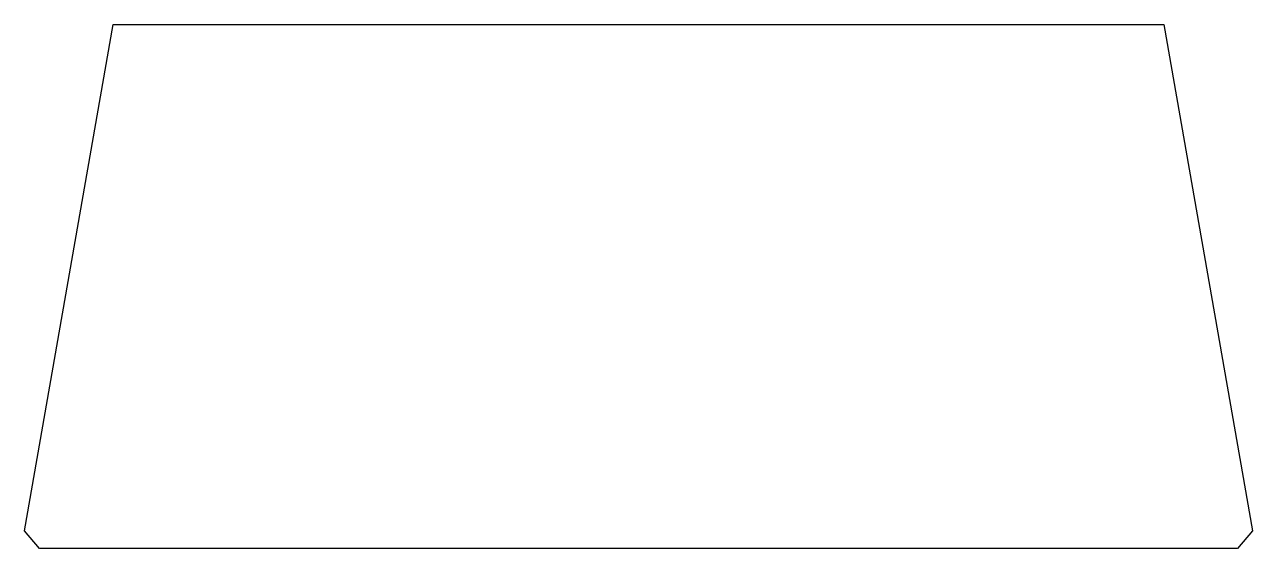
# Model space of a CAD drawing. Extents: x 0 to 818, y 0 to 349.
import ezdxf

# ---------------------------------------------------------------- set-up
doc = ezdxf.new("R2010")
doc.units = 0
doc.layers.get('0').update_dxf_attribs({"color": 2, "linetype": 'CONTINUOUS'})

msp = doc.modelspace()

# ---------------------------------------------------------------- linework, layer by layer
at = {"color": 2, "linetype": 'CONTINUOUS'}
msp.add_lwpolyline([(0, 11.82), (58.93, 349), (758.93, 349), (817.87, 11.82), (807.93, 0), (9.93, 0)], close=True, dxfattribs=at)

doc.saveas('drawing.dxf')
